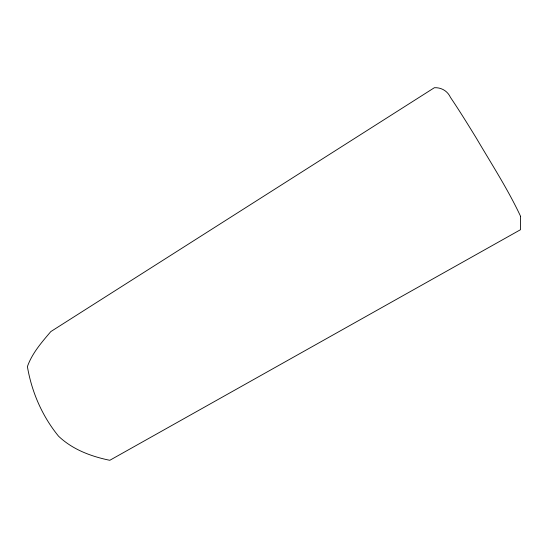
<?xml version="1.0" encoding="UTF-8"?>
<svg xmlns="http://www.w3.org/2000/svg" width="548" height="548" viewBox="0 0 548 548"><rect width="100%" height="100%" fill="white"/><g stroke="black" fill="none" stroke-linecap="round" stroke-linejoin="round"><path stroke-width="0.82" d="M520.6 216.364L520.49 229.708L109.799 460.293C91.112 456.45 72.535 449.552 58.52 436.16C42.203 416.158 31.709 392.005 27.4 366.598C32.154 353.165 41.737 342.288 50.813 331.588L434.393 87.707C441.441 87.385 447.572 91.03 450.511 97.462C459.532 110.806 467.978 124.519 476.411 138.24C491.542 164.023 507.9 189.266 520.6 216.364"/></g></svg>
